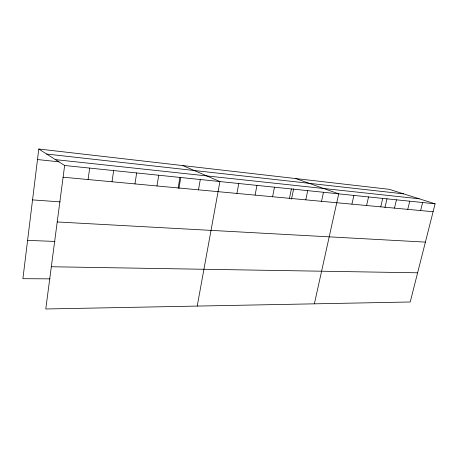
<?xml version="1.0" encoding="UTF-8"?>
<svg xmlns="http://www.w3.org/2000/svg" width="458" height="458" viewBox="0 0 458 458"><rect width="100%" height="100%" fill="white"/><g stroke="black" fill="none" stroke-linecap="round" stroke-linejoin="round"><path stroke-width="0.69" d="M38.787 149.016L64.641 165.498L45.777 308.984L410.219 301.994L435.1 203.816L389.266 189.326L38.787 149.016L22.9 278.687L50.059 278.859M88.079 179.536L89.676 168.086M112.01 181.769L113.664 170.565M134.961 183.91L136.661 172.947M156.991 185.965L158.731 175.231M178.151 187.935L179.931 177.423M178.912 188.473L180.767 177.527M198.497 189.835L200.306 179.53M197.221 306.081L219.914 181.557L182.788 165.578M236.918 193.419L238.784 183.509M255.077 195.114L256.967 185.393M272.584 196.745L274.491 187.202M289.473 198.32L291.403 188.954M291.523 199.15L293.652 188.828M305.778 199.843L307.719 190.643M321.527 201.314L323.485 192.268M314.371 303.831L338.72 193.849L295.771 178.568M351.916 204.148L353.891 195.417M366.572 205.516L368.558 196.934M380.753 206.839L382.739 198.4M384.949 207.503L387.039 198.703M394.47 208.115L396.468 199.82M407.752 209.358L409.755 201.194M420.621 210.554L422.625 202.528M51.33 266.751L417.622 272.796M27.595 240.387L54.983 241.429M57.216 221.964L425.396 242.11M32.552 199.894L60.187 201.886M63.101 177.206L433.096 211.722M64.641 165.498L435.1 203.816M55.464 159.642L419.179 198.783M37.499 159.544L59.002 161.829M46.693 154.054L403.618 193.86"/></g></svg>
